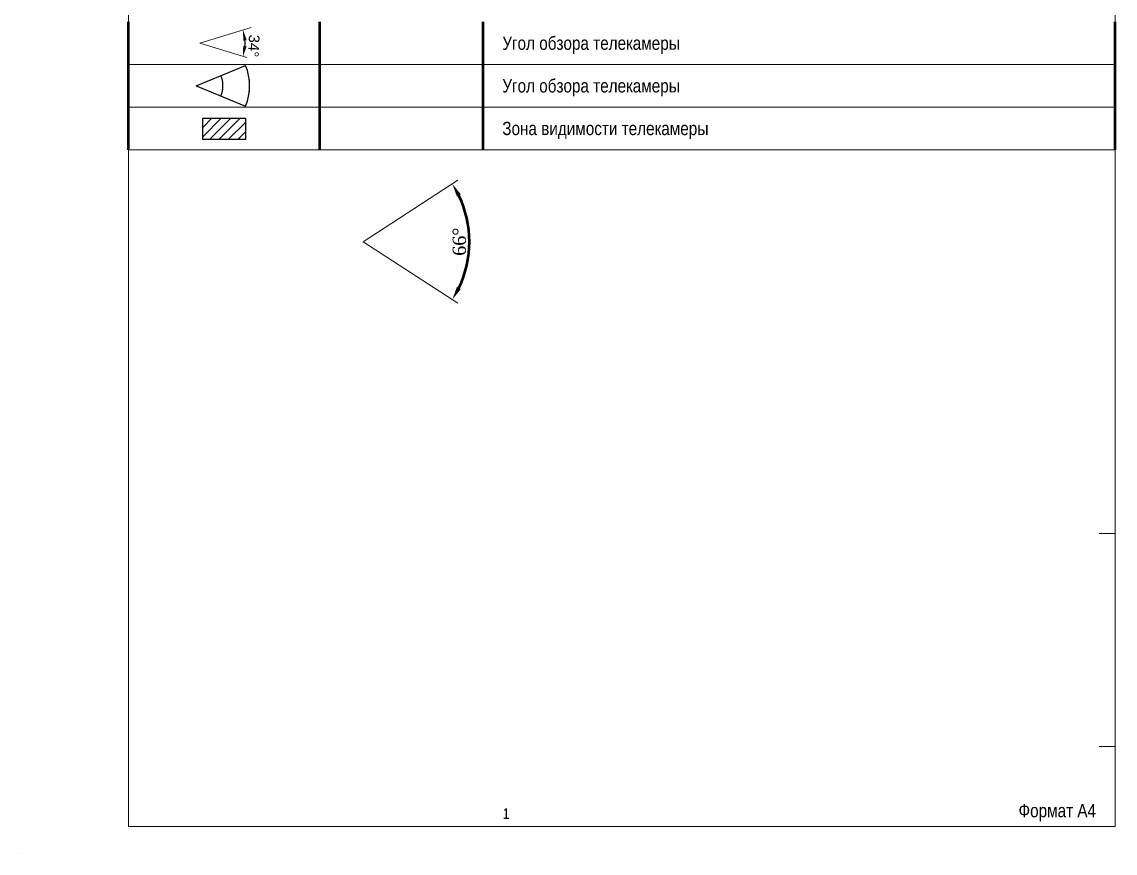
# Model space of a CAD drawing. Header units: millimetres. Extents: x -21000 to 351902, y -261781 to 19312.
# Drawn here: x 21000 to 41500, y -29700 to -14100 of the extents above; entities that cross this region are included whole.
import ezdxf
from ezdxf.enums import TextEntityAlignment as Align

# ---------------------------------------------------------------- set-up
doc = ezdxf.new("R2010")
doc.units = ezdxf.units.MM
doc.header["$MEASUREMENT"] = 0
doc.layers.add('_Без печати', color=2, linetype='Continuous', lineweight=50, plot=False)
for name, color, linetype in [('_БЛ-Рамки', 7, 'Continuous'), ('_ОТ-Углы обзора', 4, 'Continuous'), ('_ОТ-Угол обзора телекамеры', 4, 'Continuous')]:
    doc.layers.add(name, color=color, linetype=linetype)
doc.layers.add('_БЛ-Таблицы рамки', color=7, linetype='Continuous', lineweight=0)
doc.layers.add('NOPRINT', color=50, linetype='Continuous', plot=False)
doc.styles.add('Arial_Narrow_shtamp', font='ARIALN.TTF')
doc.styles.add('ArialN-2.5', font='ARIALN.TTF', dxfattribs={"height": 2.5})
doc.styles.add('GOST_camer', font='times.ttf')
doc.styles.get("Standard").update_dxf_attribs({"font": 'arial.ttf'})
doc.dimstyles.new('Gost_camer', dxfattribs={"dimtxt": 2.5, "dimasz": 2.5, "dimexe": 1.25, "dimexo": 0.625, "dimtad": 1, "dimtxsty": 'GOST_camer', "dimcen": 2.5, "dimadec": 0, "dimazin": 0, "dimtfac": 1, "dimtmove": 0, "dimatfit": 3, "dimfxl": 1, "dimarcsym": 0})
doc.dimstyles.new('ISO-25', dxfattribs={"dimtxt": 2.5, "dimasz": 2.5, "dimexe": 1.25, "dimexo": 0.625, "dimtad": 1, "dimtxsty": 'Standard', "dimcen": 2.5, "dimadec": 0, "dimazin": 0, "dimtfac": 1, "dimtmove": 0, "dimatfit": 3, "dimfxl": 1, "dimarcsym": 0})

# ---------------------------------------------------------------- blocks, each defined once
blk = doc.blocks.new('*U2')
at = {"layer": 'NOPRINT', "lineweight": 0}
for points in [[(20, 292), (205, 292), (205, 5), (20, 5)], [(0, 0), (0, 0), (0, 0), (0, 0)], [(210, 0), (210, 0), (210, 0), (210, 0)]]:
    blk.add_lwpolyline(points, close=True, dxfattribs=at)
for points in [[(205, 60), (202, 60)], [(205, 20), (202, 20)]]:
    blk.add_lwpolyline(points, dxfattribs=at)
at = {"layer": 'NOPRINT', "lineweight": 0, "insert": (194.15, 7.61), "char_height": 2.5, "attachment_point": 5, "style": 'Arial_Narrow_shtamp'}
blk.add_mtext_dynamic_manual_height_columns('Формат А4', width=23.585, gutter_width=12.5, heights=[0], dxfattribs=at)
at = {"layer": 'NOPRINT', "color": 1, "lineweight": 0, "style": 'Arial_Narrow_shtamp'}
blk.add_attdef('N_LISTA', text='', height=2, dxfattribs=at).set_placement((90.17, 7.42), align=Align.MIDDLE_LEFT)
blk = doc.blocks.new('*U5')
at = {"layer": '_БЛ-Таблицы рамки', "lineweight": 50}
for points in [[(0, -8), (0, 0)], [(35.87, -8), (35.87, 0)], [(66.47, -8), (66.47, 0)], [(185, -8), (185, 0)]]:
    blk.add_lwpolyline(points, dxfattribs=at)
at = {"layer": '_БЛ-Таблицы рамки', "lineweight": 0}
for points in [[(0, -8), (35.87, -8)], [(35.87, -8), (66.47, -8)], [(66.47, -8), (185, -8)]]:
    blk.add_lwpolyline(points, dxfattribs=at)
at = {"ltscale": 100, "style": 'ArialN-2.5'}
blk.add_attdef('СОКРАЩЕНИЕ_УГО', text='', height=2.5, dxfattribs=at).set_placement((51.17, -4), align=Align.MIDDLE_CENTER)
blk.add_attdef('НАИМЕНОВАНИЕ_УГО', text='', height=2.5, dxfattribs=at).set_placement((70.09, -4), align=Align.MIDDLE_LEFT)
blk = doc.blocks.new('*U56')
for q in [(92.3, 38.3), (92.3, -38.3)]:
    blk.add_line((0, 0), q)
for radius, start, end in [(100, 337.5, 22.5), (100, 345, 15), (50, 337.5, 22.5), (50, 345, 15)]:
    blk.add_arc((0, 0), radius, start, end)
blk = doc.blocks.new('*U53')
at = {"color": 4, "lineweight": 15, "ltscale": 100}
for p, q in [((24.78, 10.36), (0, 0)), ((0, 0), (24.17, -4.83))]:
    blk.add_line(p, q, dxfattribs=at)
blk = doc.blocks.new('*D250')
at = {"layer": '_ОТ-Угол обзора телекамеры', "color": 0, "lineweight": -2, "ltscale": 100, "transparency": 16777216}
blk.add_arc((0, 0), 851, 2.2097, 9.1854, dxfattribs=at)
at = {"layer": '_ОТ-Угол обзора телекамеры', "color": 0, "ltscale": 100, "transparency": 16777216}
for points in [[(808, 127), (872, 145), (785, 328)], [(883, 30), (817, 35), (834, -167)]]:
    blk.add_solid(points, dxfattribs=at)
at = {"layer": 'Defpoints', "color": 0, "ltscale": 100, "transparency": 16777216}
for p in [(929, 388), (0, 0), (0, 0), (834, 168), (906, -181)]:
    blk.add_point(p, dxfattribs=at)
at = {"layer": '_ОТ-Угол обзора телекамеры', "color": 0, "ltscale": 100, "transparency": 16777216, "insert": (1014, 52), "char_height": 200, "attachment_point": 5, "rotation": 272.9152}
blk.add_mtext('34°', dxfattribs=at)
blk = doc.blocks.new('*D489')
at = {"color": 0, "lineweight": -2, "transparency": 16777216}
blk.add_arc((0, 0), 19.93, 334.1908, 25.8092, dxfattribs=at)
at = {"color": 0, "transparency": 16777216}
for points in [[(17.58, 8.47), (18.31, 8.88), (16.72, 10.86)], [(18.31, -8.88), (17.58, -8.47), (16.72, -10.86)]]:
    blk.add_solid(points, dxfattribs=at)
at = {"layer": 'Defpoints', "color": 0, "transparency": 16777216}
for p in [(17.77, 11.54), (0, 0), (0, 0), (19.57, -3.8), (17.77, -11.54)]:
    blk.add_point(p, dxfattribs=at)
at = {"color": 0, "lineweight": 9, "transparency": 16777216, "insert": (18.04, 0), "char_height": 2.5, "attachment_point": 5, "rotation": 90, "style": 'GOST_camer'}
blk.add_mtext('66°', dxfattribs=at)
blk = doc.blocks.new('УОТК_1')
at = {"layer": '_ОТ-Угол обзора телекамеры', "color": 4, "ltscale": 100, "xscale": 37.50000000000001, "yscale": 37.50000000000001, "zscale": 37.50000000000001}
blk.add_blockref('*U53', (0, 0), dxfattribs=at)
at = {"layer": '_ОТ-Угол обзора телекамеры', "color": 0, "ltscale": 100}
dim = blk.add_angular_dim_2l(base=(834.232, 167.599), line1=((0, 0), (906.493, -180.947)), line2=((929.264, 388.409), (0, 0)), dimstyle='ISO-25', override={"dimscale": 100, "dimtxt": 2, "dimasz": 2}, dxfattribs=at)
dim.commit()
dim.dimension.update_dxf_attribs({"geometry": '*D250', "text_midpoint": (849.8, 43.275), "dimtype": 130})
blk = doc.blocks.new('*U488')
at = {"lineweight": 9, "ltscale": 10}
for points in [[(0, 0), (17.768, 11.539)], [(0, 0), (17.768, -11.539)]]:
    blk.add_lwpolyline(points, dxfattribs=at)
at = {"lineweight": 9}
dim = blk.add_angular_dim_2l(base=(19.567, -3.803), line1=((0, 0), (17.768, 11.539)), line2=((0, 0), (17.768, -11.539)), dimstyle='Gost_camer', dxfattribs=at)
dim.commit()
dim.dimension.update_dxf_attribs({"geometry": '*D489', "text_midpoint": (18.036, 0)})

msp = doc.modelspace()

# ---------------------------------------------------------------- hatches: boundary and pattern name
at = {"layer": '_ОТ-Углы обзора', "transparency": 33554610}
h = msp.add_hatch(dxfattribs=at)
h.set_pattern_fill('ANSI31', color=256, scale=1000)
h.set_pattern_definition([(45, (-21000, 4641.2), (-88.38835, 88.38835), [])])
h.paths.add_polyline_path([(24393, -15910), (24393, -16310), (25193, -16310), (25193, -15910)])

# ---------------------------------------------------------------- linework, layer by layer
msp.add_lwpolyline([(24393, -15910), (25193, -15910), (25193, -16310), (24393, -16310)], close=True, dxfattribs=at)

# ---------------------------------------------------------------- block references
ref = msp.add_blockref('*U5', (23000, -14100), dxfattribs=dict(xscale=100, yscale=100, zscale=100))
ref.add_attrib('НАИМЕНОВАНИЕ_УГО', 'Угол обзора телекамеры', dxfattribs={"ltscale": 100, "height": 250, "style": 'ArialN-2.5'}).set_placement((30009, -14500), align=Align.MIDDLE_LEFT)
ref = msp.add_blockref('*U5', (23000, -14900), dxfattribs=dict(xscale=100, yscale=100, zscale=100))
ref.add_attrib('НАИМЕНОВАНИЕ_УГО', 'Угол обзора телекамеры', dxfattribs={"ltscale": 100, "height": 250, "style": 'ArialN-2.5'}).set_placement((30009, -15300), align=Align.MIDDLE_LEFT)
ref = msp.add_blockref('*U5', (23000, -15700), dxfattribs=dict(xscale=100, yscale=100, zscale=100))
ref.add_attrib('НАИМЕНОВАНИЕ_УГО', 'Зона видимости телекамеры', dxfattribs={"ltscale": 100, "height": 250, "style": 'ArialN-2.5'}).set_placement((30009, -16100), align=Align.MIDDLE_LEFT)
at = {"layer": '_Без печати', "ltscale": 100, "xscale": 100, "yscale": 100, "zscale": 100}
msp.add_blockref('*U488', (27400, -18226), dxfattribs=at)
at = {"layer": '_БЛ-Рамки', "ltscale": 100, "xscale": 100, "yscale": 100, "zscale": 100}
msp.add_blockref('*U2', (0, -29700), dxfattribs=at)
msp.add_blockref('*U2', (21000, -29700), dxfattribs=at).add_auto_attribs({'N_LISTA': '1'})
at = {"layer": '_ОТ-Угол обзора телекамеры', "ltscale": 100, "rotation": 354.1779196477728}
msp.add_blockref('УОТК_1', (24334, -14500), dxfattribs=at)
at = {"layer": '_ОТ-Угол обзора телекамеры', "xscale": 10, "yscale": 10, "zscale": 10}
msp.add_blockref('*U56', (24271, -15300), dxfattribs=at)

doc.saveas('drawing.dxf')
